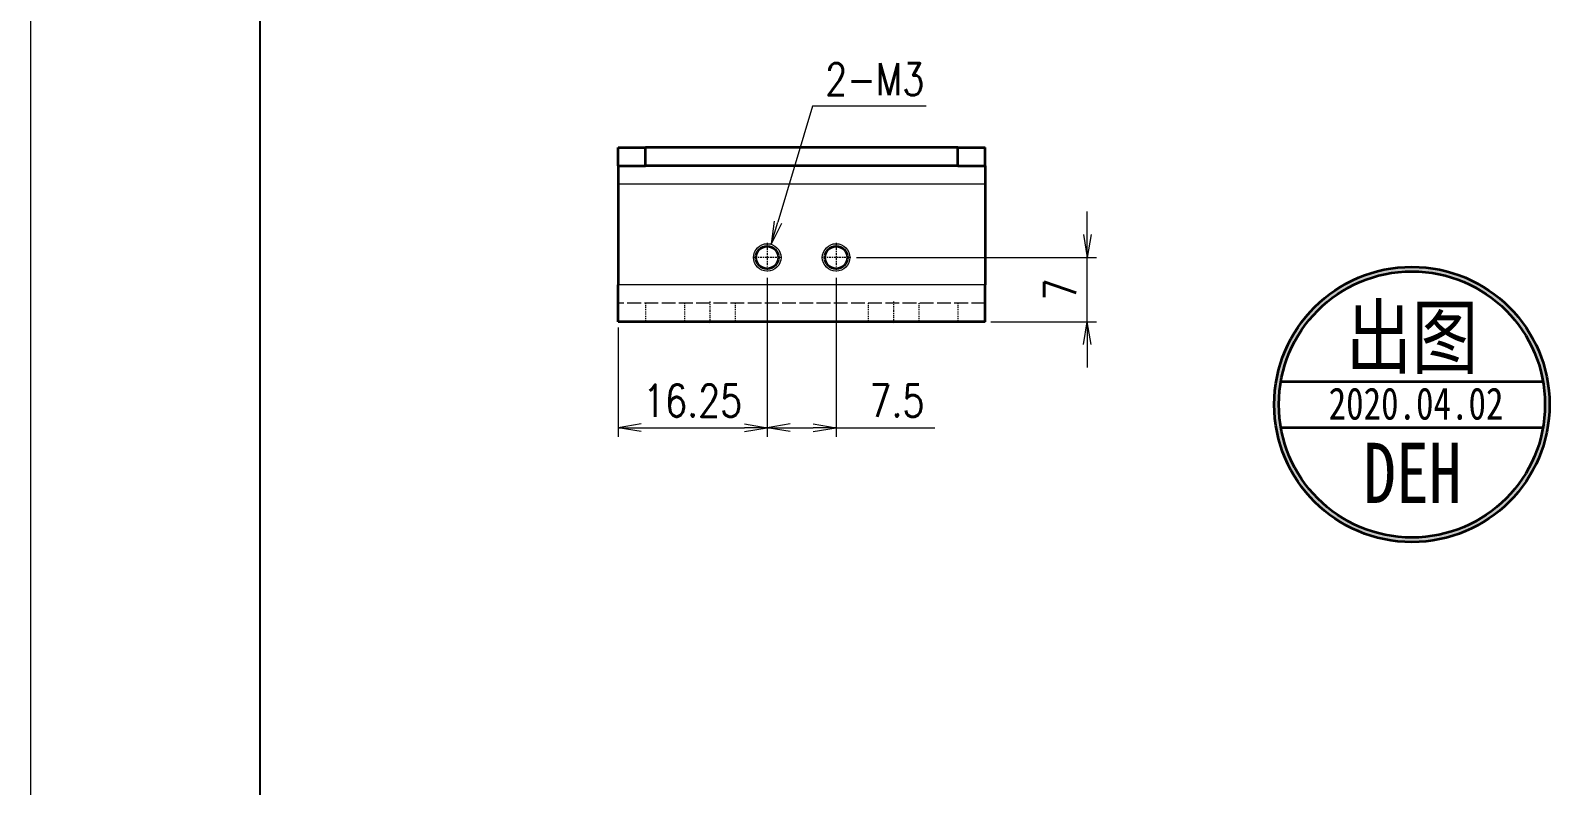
# Model space of a CAD drawing. Header units: millimetres. Extents: x 1333 to 190452, y -42879 to -5704.
# Drawn here: x 177317.2 to 177482.7, y -22743.9 to -22661.6 of the extents above; entities that cross this region are included whole.
import ezdxf
from ezdxf.enums import TextEntityAlignment as Align

# ---------------------------------------------------------------- set-up
doc = ezdxf.new("R2010")
doc.units = ezdxf.units.MM
doc.header["$LTSCALE"] = 0.5
doc.linetypes.add('AM_ISO02W050x2', pattern=[3.75, 3, -0.75])
doc.linetypes.add('AM_ISO08W050x2', pattern=[9, 6, -0.75, 1.5, -0.75])
for name, color, linetype, lineweight in [('中心线', 2, 'AM_ISO08W050x2', 18), ('印章专用-出图', 1, 'Continuous', 80), ('图框', 7, 'Continuous', 18), ('标注线', 3, 'Continuous', 18), ('粗实线', 7, 'Continuous', 35), ('细实线', 3, 'Continuous', 18), ('虚线', 1, 'AM_ISO02W050x2', 18)]:
    doc.layers.add(name, color=color, linetype=linetype, lineweight=lineweight)
doc.layers.add('图\\M+19E79\\M+195B6\\M+18E9A', color=7, linetype='Continuous')
doc.layers.add('打印-禁用', color=7, linetype='Continuous', lineweight=15, plot=False)
doc.styles.add('DIM', font='romans.shx', dxfattribs={"width": 0.8, "bigfont": 'bigfont.shx'})
doc.styles.add('国标', font='simfang.ttf', dxfattribs={"width": 0.8})
doc.dimstyles.new('DEH 1-1$0', dxfattribs={"dimtxt": 3.5, "dimasz": 2.5, "dimexe": 1, "dimexo": 0.625, "dimgap": 1.2, "dimtad": 1, "dimzin": 9, "dimdsep": 46, "dimtxsty": 'DIM', "dimblk": 'OPEN', "dimcen": 0, "dimclrd": 8, "dimclre": 8, "dimclrt": 2, "dimazin": 2, "dimtfac": 0.5, "dimtmove": 0, "dimatfit": 3, "dimldrblk": 'OPEN', "dimfxl": 0, "dimtolj": 2, "dimlwd": 18, "dimlwe": 18, "dimarcsym": 0})
doc.dimstyles.new('DEH 1-1$3', dxfattribs={"dimtxt": 3.5, "dimasz": 2.5, "dimexe": 1, "dimexo": 0.625, "dimgap": 1.2, "dimtad": 1, "dimtoh": 1, "dimdsep": 46, "dimtxsty": 'DIM', "dimblk": 'OPEN', "dimcen": 0, "dimclrd": 8, "dimclre": 8, "dimclrt": 2, "dimazin": 2, "dimtfac": 0.5, "dimtofl": 0, "dimtmove": 0, "dimatfit": 3, "dimldrblk": 'OPEN', "dimfxl": 0, "dimtolj": 2, "dimlwd": 18, "dimlwe": 18, "dimarcsym": 0})

# ---------------------------------------------------------------- blocks, each defined once
blk = doc.blocks.new('GZDEH零件A4图框V01版')
at = {"layer": '图\\M+19E79\\M+195B6\\M+18E9A', "linetype": 'Continuous'}
blk.add_line((25, 292), (25, 13.5), dxfattribs=at)
at = {"layer": '打印-禁用', "linetype": 'Continuous'}
blk.add_line((0, 297), (0, 0), dxfattribs=at)
blk = doc.blocks.new('DEH A4')
at = {"layer": '图框'}
blk.add_blockref('GZDEH零件A4图框V01版', (0, 0), dxfattribs=at)
blk = doc.blocks.new('_Open')
at = {"color": 0, "linetype": 'ByBlock', "lineweight": -2}
for p, q in [((-1, 0.167), (0, 0)), ((-1, -0.167), (0, 0)), ((0, 0), (-1, 0))]:
    blk.add_line(p, q, dxfattribs=at)
blk = doc.blocks.new('*D264')
at = {"layer": 'Defpoints', "color": 0, "transparency": 16777216}
for p in [(177397.46, -22687.96), (177381.21, -22693.36), (177397.46, -22704.92)]:
    blk.add_point(p, dxfattribs=at)
at = {"layer": '标注线', "color": 8, "lineweight": 18, "transparency": 16777216}
for p, q in [((177397.46, -22688.58), (177397.46, -22705.92)), ((177381.21, -22693.99), (177381.21, -22705.92)), ((177383.71, -22704.92), (177394.96, -22704.92))]:
    blk.add_line(p, q, dxfattribs=at)
at = {"layer": '标注线', "color": 8, "lineweight": 18, "transparency": 16777216, "xscale": 2.5, "yscale": 2.5, "zscale": 2.5, "rotation": 180}
blk.add_blockref('_Open', (177381.21, -22704.92), dxfattribs=at)
at = {"layer": '标注线', "color": 8, "lineweight": 18, "transparency": 16777216, "xscale": 2.5, "yscale": 2.5, "zscale": 2.5}
blk.add_blockref('_Open', (177397.46, -22704.92), dxfattribs=at)
at = {"layer": '标注线', "color": 2, "transparency": 16777216, "insert": (177389.33, -22701.97), "char_height": 3.5, "attachment_point": 5, "style": 'DIM'}
blk.add_mtext('\\A2;16.25', dxfattribs=at)
blk = doc.blocks.new('*D265')
at = {"layer": 'Defpoints', "color": 0, "transparency": 16777216}
for p in [(177397.46, -22687.96), (177404.96, -22687.96), (177404.96, -22704.92)]:
    blk.add_point(p, dxfattribs=at)
at = {"layer": '标注线', "color": 8, "lineweight": 18, "transparency": 16777216}
for p, q in [((177397.46, -22688.58), (177397.46, -22705.92)), ((177404.96, -22688.58), (177404.96, -22705.92)), ((177399.96, -22704.92), (177402.46, -22704.92)), ((177404.96, -22704.92), (177415.72, -22704.92))]:
    blk.add_line(p, q, dxfattribs=at)
at = {"layer": '标注线', "color": 8, "lineweight": 18, "transparency": 16777216, "xscale": 2.5, "yscale": 2.5, "zscale": 2.5, "rotation": 180}
blk.add_blockref('_Open', (177397.46, -22704.92), dxfattribs=at)
at = {"layer": '标注线', "color": 8, "lineweight": 18, "transparency": 16777216, "xscale": 2.5, "yscale": 2.5, "zscale": 2.5}
blk.add_blockref('_Open', (177404.96, -22704.92), dxfattribs=at)
at = {"layer": '标注线', "color": 2, "transparency": 16777216, "insert": (177411.59, -22701.97), "char_height": 3.5, "attachment_point": 5, "style": 'DIM'}
blk.add_mtext('\\A2;7.5', dxfattribs=at)
blk = doc.blocks.new('*D266')
at = {"layer": 'Defpoints', "color": 0, "transparency": 16777216}
for p in [(177406.55, -22686.36), (177432.33, -22686.36), (177421.21, -22693.36)]:
    blk.add_point(p, dxfattribs=at)
at = {"layer": '标注线', "color": 8, "lineweight": 18, "transparency": 16777216}
for p, q in [((177432.33, -22683.86), (177432.33, -22681.36)), ((177407.18, -22686.36), (177433.33, -22686.36)), ((177432.33, -22693.36), (177432.33, -22686.36)), ((177421.83, -22693.36), (177433.33, -22693.36)), ((177432.33, -22695.86), (177432.33, -22698.36))]:
    blk.add_line(p, q, dxfattribs=at)
at = {"layer": '标注线', "color": 8, "lineweight": 18, "transparency": 16777216, "xscale": 2.5, "yscale": 2.5, "zscale": 2.5}
for p, rotation in [((177432.33, -22686.36), 270), ((177432.33, -22693.36), 90)]:
    blk.add_blockref('_Open', p, dxfattribs=dict(at, rotation=rotation))
at = {"layer": '标注线', "color": 2, "transparency": 16777216, "insert": (177429.38, -22689.86), "char_height": 3.5, "attachment_point": 5, "rotation": 90, "style": 'DIM'}
blk.add_mtext('\\A2;7', dxfattribs=at)
blk = doc.blocks.new('*D267')
at = {"layer": 'Defpoints', "color": 0, "transparency": 16777216}
for p in [(177397.88, -22684.92), (177397.03, -22687.8)]:
    blk.add_point(p, dxfattribs=at)
at = {"layer": '标注线', "color": 8, "lineweight": 18, "transparency": 16777216}
for p, q in [((177402.37, -22669.89), (177398.6, -22682.53)), ((177414.77, -22669.89), (177402.37, -22669.89))]:
    blk.add_line(p, q, dxfattribs=at)
at = {"layer": '标注线', "color": 8, "lineweight": 18, "transparency": 16777216, "xscale": 2.5, "yscale": 2.5, "zscale": 2.5, "rotation": 253.3804677339214}
blk.add_blockref('_Open', (177397.88, -22684.92), dxfattribs=at)
at = {"layer": '标注线', "color": 2, "transparency": 16777216, "insert": (177409.17, -22666.94), "char_height": 3.5, "attachment_point": 5, "style": 'DIM'}
blk.add_mtext('\\A2;2-M3', dxfattribs=at)
blk = doc.blocks.new('出图章')
at = {"layer": '印章专用-出图'}
h = blk.add_hatch(color=256, dxfattribs=at)
h.paths.add_polyline_path([(-15, 0, 1), (15, 0, 1)])
h.paths.add_polyline_path([(14.5, 0, -1), (-14.5, 0, -1)], flags=16)
h.paths.add_polyline_path([(-7.31, -12.35), (7.41, -12.35), (7.41, -2.73), (-7.31, -2.73)], flags=8)
at = {"layer": '印章专用-出图', "lineweight": 35}
for p, q in [((-14.28, 2.5), (14.28, 2.5)), ((-14.28, -2.5), (14.28, -2.5))]:
    blk.add_line(p, q, dxfattribs=at)
for radius in [15, 14.5]:
    blk.add_circle((0, 0), radius, dxfattribs=at)
at = {"layer": '印章专用-出图', "color": 4, "style": '国标', "width": 0.8}
blk.add_text('DEH', height=6.562, dxfattribs=at).set_placement((0.05, -10.74), align=Align.CENTER)
at = {"layer": '印章专用-出图', "color": 3, "style": '国标', "width": 0.8}
blk.add_attdef('出图', text='', height=6.6, dxfattribs=at).set_placement((0, 7.35), align=Align.MIDDLE_CENTER)
at = {"layer": '印章专用-出图', "color": 2, "style": '国标', "width": 0.8}
blk.add_attdef('XXXX.XX.XX', text='', height=3.5, dxfattribs=at).set_placement((0.45, 0.1), align=Align.MIDDLE_CENTER)
blk = doc.blocks.new('YZ-CT')
at = {"layer": '印章专用-出图'}
blk.add_blockref('出图章', (0.63, 0), dxfattribs=at).add_auto_attribs({'出图': '出图', 'XXXX.XX.XX': '2020.04.02'})

msp = doc.modelspace()

# ---------------------------------------------------------------- linework, layer by layer
at = {"layer": '中心线', "ltscale": 0.079917}
for p, q in [((177397.456, -22684.763), (177397.456, -22687.96)), ((177404.956, -22684.763), (177404.956, -22687.96))]:
    msp.add_line(p, q, dxfattribs=at)
at = {"layer": '中心线', "ltscale": 0.079918}
for p, q in [((177399.054, -22686.361), (177395.857, -22686.361)), ((177406.554, -22686.361), (177403.357, -22686.361))]:
    msp.add_line(p, q, dxfattribs=at)
at = {"layer": '中心线', "ltscale": 0.060015}
for p, q in [((177391.206, -22691.161), (177391.206, -22693.562)), ((177411.206, -22691.161), (177411.206, -22693.562))]:
    msp.add_line(p, q, dxfattribs=at)
at = {"layer": '粗实线', "ltscale": 0.05}
for p, q in [((177381.206, -22676.361), (177381.206, -22674.361)), ((177384.206, -22676.361), (177384.206, -22674.361)), ((177418.206, -22676.361), (177418.206, -22674.361)), ((177421.206, -22676.361), (177421.206, -22674.361)), ((177381.206, -22676.361), (177381.206, -22678.361)), ((177421.206, -22676.361), (177421.206, -22678.361))]:
    msp.add_line(p, q, dxfattribs=at)
at = {"layer": '粗实线', "ltscale": 0.075}
for p, q in [((177381.206, -22674.361), (177384.206, -22674.361)), ((177418.206, -22674.361), (177421.206, -22674.361)), ((177381.206, -22676.361), (177384.206, -22676.361)), ((177418.206, -22676.361), (177421.206, -22676.361))]:
    msp.add_line(p, q, dxfattribs=at)
at = {"layer": '粗实线'}
for p, q in [((177418.206, -22674.361), (177384.206, -22674.361)), ((177418.206, -22676.361), (177384.206, -22676.361)), ((177421.206, -22693.361), (177381.206, -22693.361))]:
    msp.add_line(p, q, dxfattribs=at)
at = {"layer": '粗实线', "ltscale": 0.275}
for p, q in [((177381.206, -22678.361), (177381.206, -22689.361)), ((177421.206, -22678.361), (177421.206, -22689.361))]:
    msp.add_line(p, q, dxfattribs=at)
at = {"layer": '粗实线', "ltscale": 0.1}
for p, q in [((177381.206, -22693.361), (177381.206, -22689.361)), ((177421.206, -22693.361), (177421.206, -22689.361))]:
    msp.add_line(p, q, dxfattribs=at)
at = {"layer": '粗实线'}
for centre in [(177397.456, -22686.361), (177404.956, -22686.361)]:
    msp.add_circle(centre, 1.23, dxfattribs=at)
at = {"layer": '细实线'}
for p, q in [((177421.206, -22678.361), (177381.206, -22678.361)), ((177421.206, -22689.361), (177381.206, -22689.361))]:
    msp.add_line(p, q, dxfattribs=at)
for centre in [(177397.456, -22686.361), (177404.956, -22686.361)]:
    msp.add_circle(centre, 1.5, dxfattribs=at)
at = {"layer": '虚线'}
for p, q in [((177421.206, -22678.361), (177381.206, -22678.361)), ((177421.206, -22689.361), (177381.206, -22689.361)), ((177421.206, -22691.361), (177381.206, -22691.361))]:
    msp.add_line(p, q, dxfattribs=at)
at = {"layer": '虚线', "ltscale": 0.05}
for p, q in [((177384.206, -22691.361), (177384.206, -22693.361)), ((177388.456, -22691.361), (177388.456, -22693.361)), ((177393.956, -22691.361), (177393.956, -22693.361)), ((177408.456, -22691.361), (177408.456, -22693.361)), ((177413.956, -22691.361), (177413.956, -22693.361)), ((177418.206, -22691.361), (177418.206, -22693.361))]:
    msp.add_line(p, q, dxfattribs=at)

# ---------------------------------------------------------------- block references
at = {"layer": '印章专用-出图'}
msp.add_blockref('YZ-CT', (177467.07, -22702.385), dxfattribs=at)
at = {"layer": '图框'}
msp.add_blockref('DEH A4', (177317.165, -22836.122), dxfattribs=at)

# ---------------------------------------------------------------- dimensions: what is measured, and where the dimension line sits
at = {"layer": '标注线'}
dim = msp.add_diameter_dim_2p(p1=(177397.027, -22687.799), p2=(177397.885, -22684.924), dimstyle='DEH 1-1$3', override={"dimpost": '2-M<>'}, dxfattribs=at)
dim.commit()
dim.dimension.update_dxf_attribs({"geometry": '*D267', "text_midpoint": (177409.172, -22669.89), "dimtype": 163})
dim = msp.add_linear_dim(base=(177432.329, -22686.361), p1=(177421.206, -22693.361), p2=(177406.554, -22686.361), angle=90, dimstyle='DEH 1-1$0', dxfattribs=at)
dim.commit()
dim.dimension.update_dxf_attribs({"geometry": '*D266', "text_midpoint": (177429.379, -22689.861)})
for base, p1, p2, picture, middle in [((177397.456, -22704.915), (177381.206, -22693.361), (177397.456, -22687.96), '*D264', (177389.331, -22701.965)), ((177404.956, -22704.915), (177397.456, -22687.96), (177404.956, -22687.96), '*D265', (177411.589, -22701.965))]:
    dim = msp.add_linear_dim(base=base, p1=p1, p2=p2, dimstyle='DEH 1-1$0', dxfattribs=at)
    dim.commit()
    dim.dimension.update_dxf_attribs({"geometry": picture, "text_midpoint": middle})

doc.saveas('drawing.dxf')
